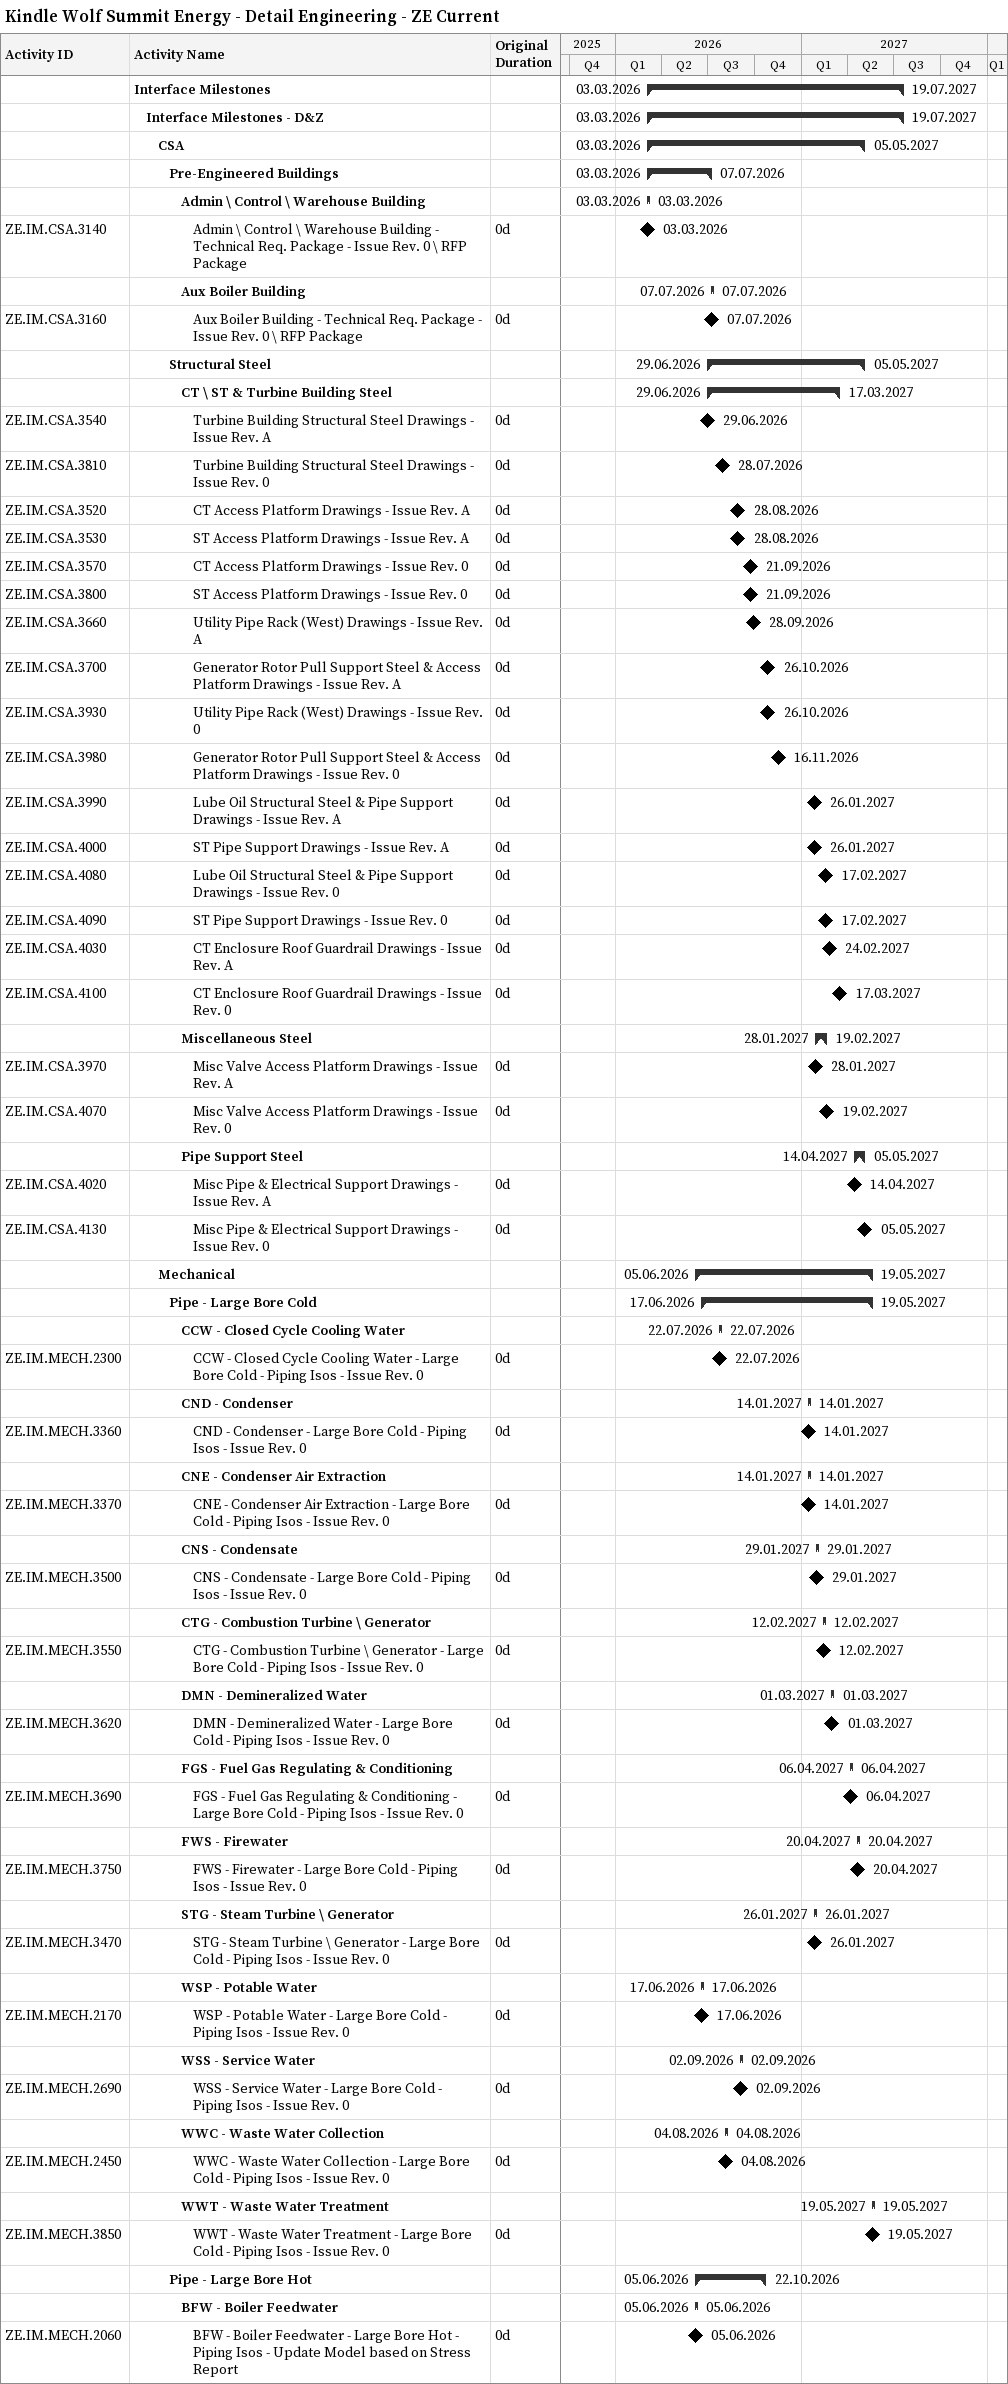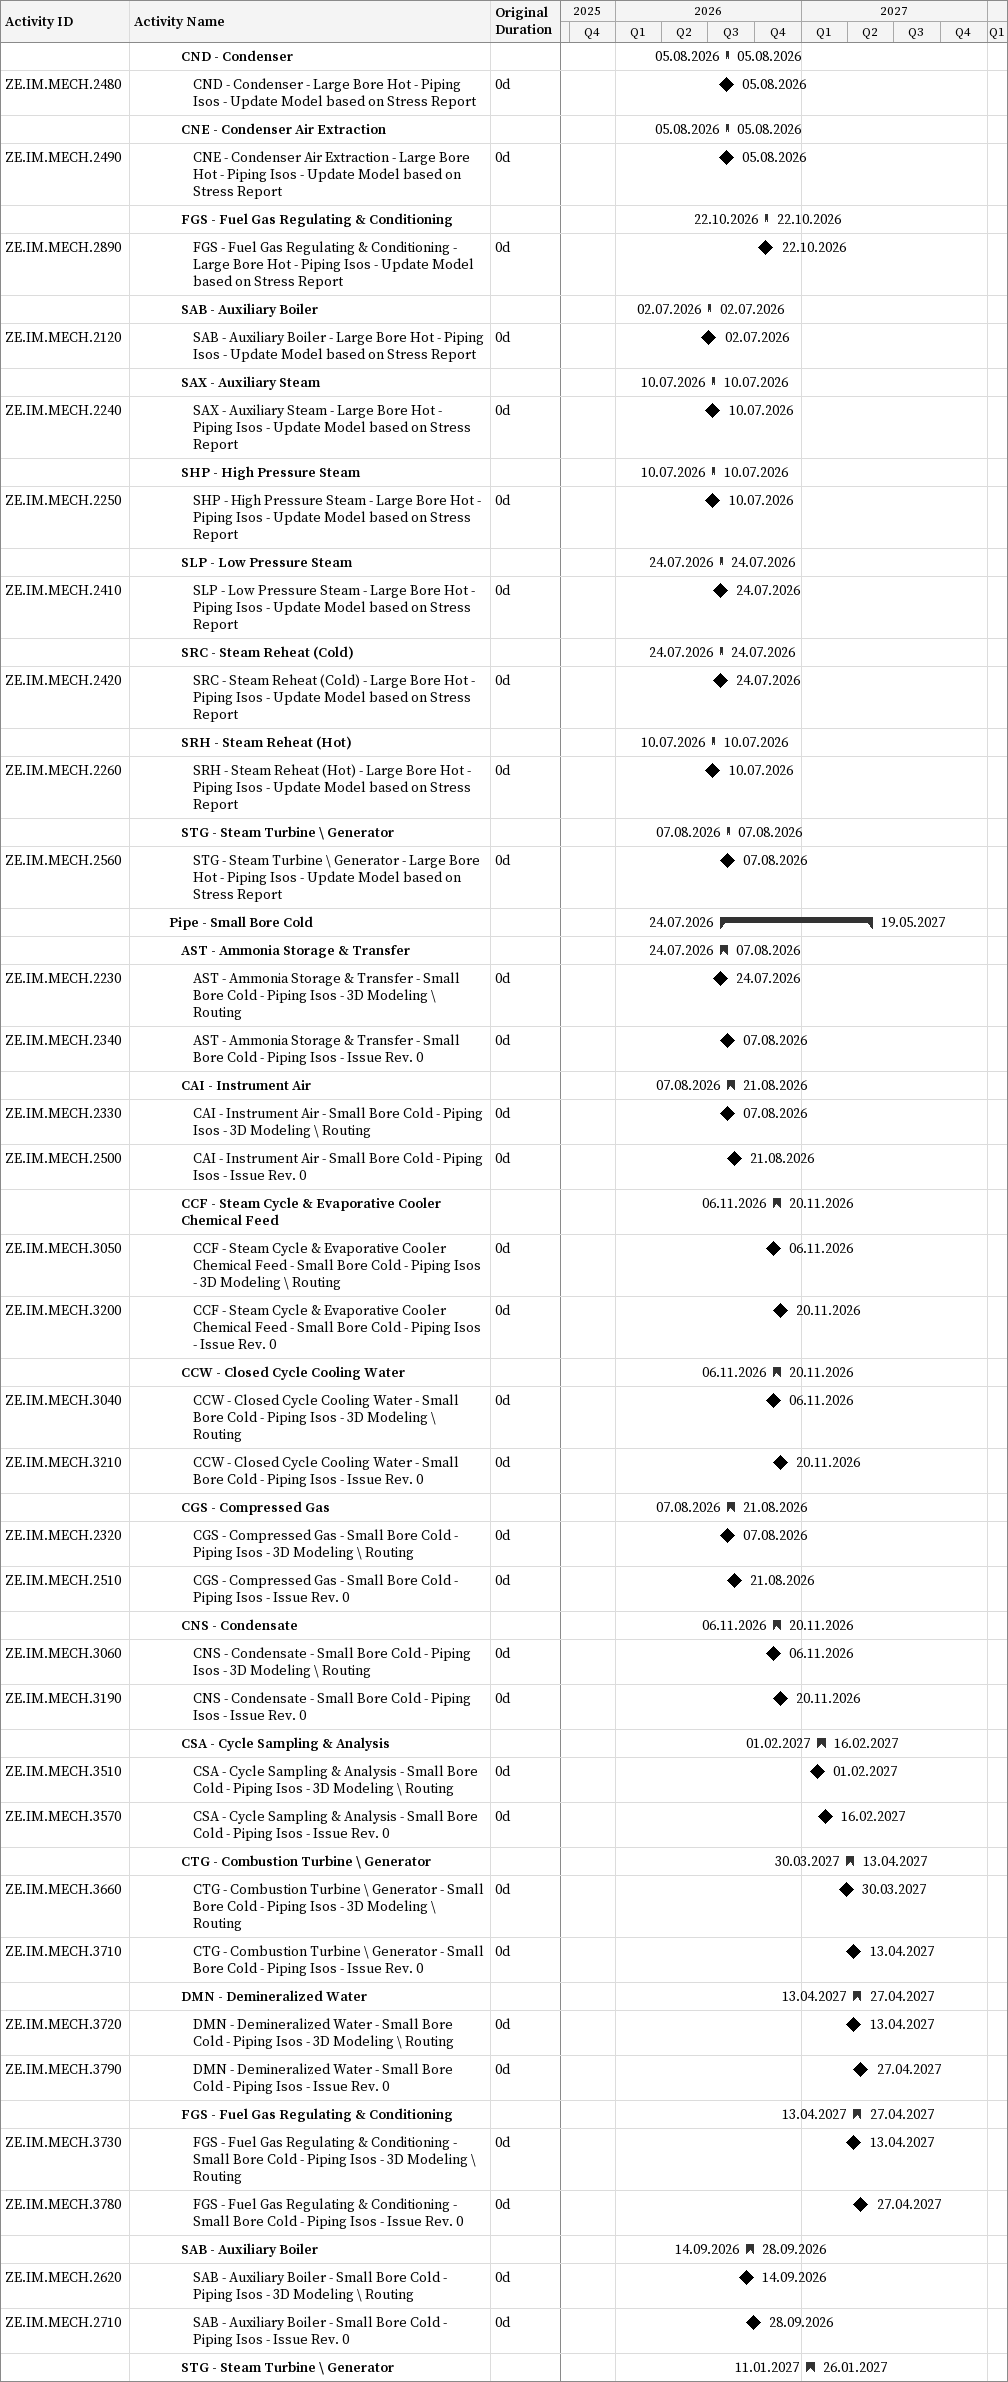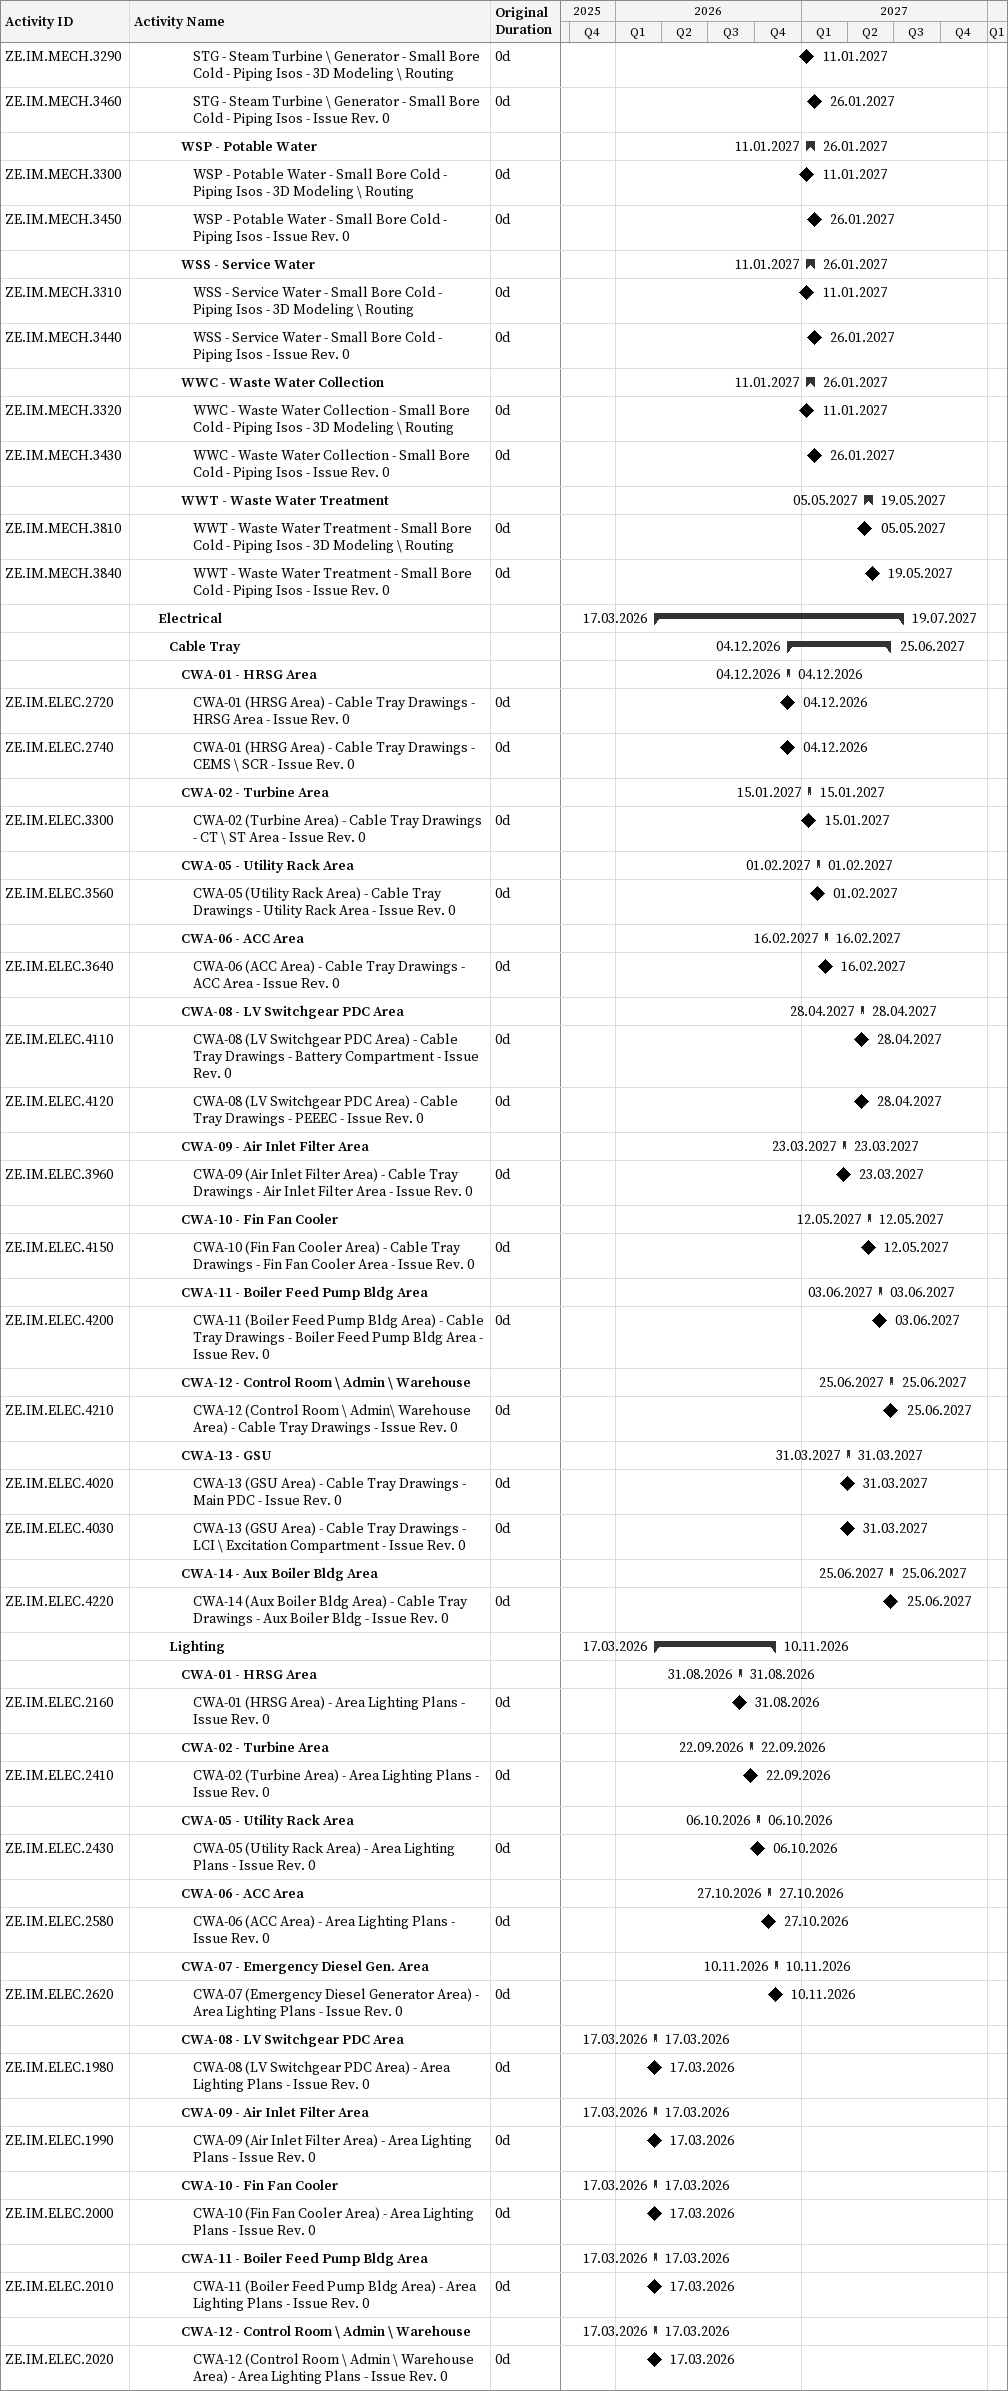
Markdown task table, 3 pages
Kindle Wolf Summit Energy - Detail Engineering - ZE Current

| ID | Level | Task | Original duration | Start | Finish |
|---|---|---|---|---|---|
|  | 1 | **Interface Milestones** |  | 2026-03-03 | 2027-07-19 |
|  | 2 | **Interface Milestones - D&Z** |  | 2026-03-03 | 2027-07-19 |
|  | 3 | **CSA** |  | 2026-03-03 | 2027-05-05 |
|  | 4 | **Pre-Engineered Buildings** |  | 2026-03-03 | 2026-07-07 |
|  | 5 | **Admin \ Control \ Warehouse Building** |  | 2026-03-03 | 2026-03-03 |
| ZE.IM.CSA.3140 | 6 | Admin \ Control \ Warehouse Building - Technical Req. Package - Issue Rev. 0 \ RFP Package | 0d | 2026-03-03 | 2026-03-03 |
|  | 5 | **Aux Boiler Building** |  | 2026-07-07 | 2026-07-07 |
| ZE.IM.CSA.3160 | 6 | Aux Boiler Building - Technical Req. Package - Issue Rev. 0 \ RFP Package | 0d | 2026-07-07 | 2026-07-07 |
|  | 4 | **Structural Steel** |  | 2026-06-29 | 2027-05-05 |
|  | 5 | **CT \ ST & Turbine Building Steel** |  | 2026-06-29 | 2027-03-17 |
| ZE.IM.CSA.3540 | 6 | Turbine Building Structural Steel Drawings - Issue Rev. A | 0d | 2026-06-29 | 2026-06-29 |
| ZE.IM.CSA.3810 | 6 | Turbine Building Structural Steel Drawings - Issue Rev. 0 | 0d | 2026-07-28 | 2026-07-28 |
| ZE.IM.CSA.3520 | 6 | CT Access Platform Drawings - Issue Rev. A | 0d | 2026-08-28 | 2026-08-28 |
| ZE.IM.CSA.3530 | 6 | ST Access Platform Drawings - Issue Rev. A | 0d | 2026-08-28 | 2026-08-28 |
| ZE.IM.CSA.3570 | 6 | CT Access Platform Drawings - Issue Rev. 0 | 0d | 2026-09-21 | 2026-09-21 |
| ZE.IM.CSA.3800 | 6 | ST Access Platform Drawings - Issue Rev. 0 | 0d | 2026-09-21 | 2026-09-21 |
| ZE.IM.CSA.3660 | 6 | Utility Pipe Rack (West) Drawings - Issue Rev. A | 0d | 2026-09-28 | 2026-09-28 |
| ZE.IM.CSA.3700 | 6 | Generator Rotor Pull Support Steel & Access Platform Drawings - Issue Rev. A | 0d | 2026-10-26 | 2026-10-26 |
| ZE.IM.CSA.3930 | 6 | Utility Pipe Rack (West) Drawings - Issue Rev. 0 | 0d | 2026-10-26 | 2026-10-26 |
| ZE.IM.CSA.3980 | 6 | Generator Rotor Pull Support Steel & Access Platform Drawings - Issue Rev. 0 | 0d | 2026-11-16 | 2026-11-16 |
| ZE.IM.CSA.3990 | 6 | Lube Oil Structural Steel & Pipe Support Drawings - Issue Rev. A | 0d | 2027-01-26 | 2027-01-26 |
| ZE.IM.CSA.4000 | 6 | ST Pipe Support Drawings - Issue Rev. A | 0d | 2027-01-26 | 2027-01-26 |
| ZE.IM.CSA.4080 | 6 | Lube Oil Structural Steel & Pipe Support Drawings - Issue Rev. 0 | 0d | 2027-02-17 | 2027-02-17 |
| ZE.IM.CSA.4090 | 6 | ST Pipe Support Drawings - Issue Rev. 0 | 0d | 2027-02-17 | 2027-02-17 |
| ZE.IM.CSA.4030 | 6 | CT Enclosure Roof Guardrail Drawings - Issue Rev. A | 0d | 2027-02-24 | 2027-02-24 |
| ZE.IM.CSA.4100 | 6 | CT Enclosure Roof Guardrail Drawings - Issue Rev. 0 | 0d | 2027-03-17 | 2027-03-17 |
|  | 5 | **Miscellaneous Steel** |  | 2027-01-28 | 2027-02-19 |
| ZE.IM.CSA.3970 | 6 | Misc Valve Access Platform Drawings - Issue Rev. A | 0d | 2027-01-28 | 2027-01-28 |
| ZE.IM.CSA.4070 | 6 | Misc Valve Access Platform Drawings - Issue Rev. 0 | 0d | 2027-02-19 | 2027-02-19 |
|  | 5 | **Pipe Support Steel** |  | 2027-04-14 | 2027-05-05 |
| ZE.IM.CSA.4020 | 6 | Misc Pipe & Electrical Support Drawings - Issue Rev. A | 0d | 2027-04-14 | 2027-04-14 |
| ZE.IM.CSA.4130 | 6 | Misc Pipe & Electrical Support Drawings - Issue Rev. 0 | 0d | 2027-05-05 | 2027-05-05 |
|  | 3 | **Mechanical** |  | 2026-06-05 | 2027-05-19 |
|  | 4 | **Pipe - Large Bore Cold** |  | 2026-06-17 | 2027-05-19 |
|  | 5 | **CCW - Closed Cycle Cooling Water** |  | 2026-07-22 | 2026-07-22 |
| ZE.IM.MECH.2300 | 6 | CCW - Closed Cycle Cooling Water - Large Bore Cold - Piping Isos - Issue Rev. 0 | 0d | 2026-07-22 | 2026-07-22 |
|  | 5 | **CND - Condenser** |  | 2027-01-14 | 2027-01-14 |
| ZE.IM.MECH.3360 | 6 | CND - Condenser - Large Bore Cold - Piping Isos - Issue Rev. 0 | 0d | 2027-01-14 | 2027-01-14 |
|  | 5 | **CNE - Condenser Air Extraction** |  | 2027-01-14 | 2027-01-14 |
| ZE.IM.MECH.3370 | 6 | CNE - Condenser Air Extraction - Large Bore Cold - Piping Isos - Issue Rev. 0 | 0d | 2027-01-14 | 2027-01-14 |
|  | 5 | **CNS - Condensate** |  | 2027-01-29 | 2027-01-29 |
| ZE.IM.MECH.3500 | 6 | CNS - Condensate - Large Bore Cold - Piping Isos - Issue Rev. 0 | 0d | 2027-01-29 | 2027-01-29 |
|  | 5 | **CTG - Combustion Turbine \ Generator** |  | 2027-02-12 | 2027-02-12 |
| ZE.IM.MECH.3550 | 6 | CTG - Combustion Turbine \ Generator - Large Bore Cold - Piping Isos - Issue Rev. 0 | 0d | 2027-02-12 | 2027-02-12 |
|  | 5 | **DMN - Demineralized Water** |  | 2027-03-01 | 2027-03-01 |
| ZE.IM.MECH.3620 | 6 | DMN - Demineralized Water - Large Bore Cold - Piping Isos - Issue Rev. 0 | 0d | 2027-03-01 | 2027-03-01 |
|  | 5 | **FGS - Fuel Gas Regulating & Conditioning** |  | 2027-04-06 | 2027-04-06 |
| ZE.IM.MECH.3690 | 6 | FGS - Fuel Gas Regulating & Conditioning - Large Bore Cold - Piping Isos - Issue Rev. 0 | 0d | 2027-04-06 | 2027-04-06 |
|  | 5 | **FWS - Firewater** |  | 2027-04-20 | 2027-04-20 |
| ZE.IM.MECH.3750 | 6 | FWS - Firewater - Large Bore Cold - Piping Isos - Issue Rev. 0 | 0d | 2027-04-20 | 2027-04-20 |
|  | 5 | **STG - Steam Turbine \ Generator** |  | 2027-01-26 | 2027-01-26 |
| ZE.IM.MECH.3470 | 6 | STG - Steam Turbine \ Generator - Large Bore Cold - Piping Isos - Issue Rev. 0 | 0d | 2027-01-26 | 2027-01-26 |
|  | 5 | **WSP - Potable Water** |  | 2026-06-17 | 2026-06-17 |
| ZE.IM.MECH.2170 | 6 | WSP - Potable Water - Large Bore Cold - Piping Isos - Issue Rev. 0 | 0d | 2026-06-17 | 2026-06-17 |
|  | 5 | **WSS - Service Water** |  | 2026-09-02 | 2026-09-02 |
| ZE.IM.MECH.2690 | 6 | WSS - Service Water - Large Bore Cold - Piping Isos - Issue Rev. 0 | 0d | 2026-09-02 | 2026-09-02 |
|  | 5 | **WWC - Waste Water Collection** |  | 2026-08-04 | 2026-08-04 |
| ZE.IM.MECH.2450 | 6 | WWC - Waste Water Collection - Large Bore Cold - Piping Isos - Issue Rev. 0 | 0d | 2026-08-04 | 2026-08-04 |
|  | 5 | **WWT - Waste Water Treatment** |  | 2027-05-19 | 2027-05-19 |
| ZE.IM.MECH.3850 | 6 | WWT - Waste Water Treatment - Large Bore Cold - Piping Isos - Issue Rev. 0 | 0d | 2027-05-19 | 2027-05-19 |
|  | 4 | **Pipe - Large Bore Hot** |  | 2026-06-05 | 2026-10-22 |
|  | 5 | **BFW - Boiler Feedwater** |  | 2026-06-05 | 2026-06-05 |
| ZE.IM.MECH.2060 | 6 | BFW - Boiler Feedwater - Large Bore Hot - Piping Isos - Update Model based on Stress Report | 0d | 2026-06-05 | 2026-06-05 |
|  | 5 | **CND - Condenser** |  | 2026-08-05 | 2026-08-05 |
| ZE.IM.MECH.2480 | 6 | CND - Condenser - Large Bore Hot - Piping Isos - Update Model based on Stress Report | 0d | 2026-08-05 | 2026-08-05 |
|  | 5 | **CNE - Condenser Air Extraction** |  | 2026-08-05 | 2026-08-05 |
| ZE.IM.MECH.2490 | 6 | CNE - Condenser Air Extraction - Large Bore Hot - Piping Isos - Update Model based on Stress Report | 0d | 2026-08-05 | 2026-08-05 |
|  | 5 | **FGS - Fuel Gas Regulating & Conditioning** |  | 2026-10-22 | 2026-10-22 |
| ZE.IM.MECH.2890 | 6 | FGS - Fuel Gas Regulating & Conditioning - Large Bore Hot - Piping Isos - Update Model based on Stress Report | 0d | 2026-10-22 | 2026-10-22 |
|  | 5 | **SAB - Auxiliary Boiler** |  | 2026-07-02 | 2026-07-02 |
| ZE.IM.MECH.2120 | 6 | SAB - Auxiliary Boiler - Large Bore Hot - Piping Isos - Update Model based on Stress Report | 0d | 2026-07-02 | 2026-07-02 |
|  | 5 | **SAX - Auxiliary Steam** |  | 2026-07-10 | 2026-07-10 |
| ZE.IM.MECH.2240 | 6 | SAX - Auxiliary Steam - Large Bore Hot - Piping Isos - Update Model based on Stress Report | 0d | 2026-07-10 | 2026-07-10 |
|  | 5 | **SHP - High Pressure Steam** |  | 2026-07-10 | 2026-07-10 |
| ZE.IM.MECH.2250 | 6 | SHP - High Pressure Steam - Large Bore Hot - Piping Isos - Update Model based on Stress Report | 0d | 2026-07-10 | 2026-07-10 |
|  | 5 | **SLP - Low Pressure Steam** |  | 2026-07-24 | 2026-07-24 |
| ZE.IM.MECH.2410 | 6 | SLP - Low Pressure Steam - Large Bore Hot - Piping Isos - Update Model based on Stress Report | 0d | 2026-07-24 | 2026-07-24 |
|  | 5 | **SRC - Steam Reheat (Cold)** |  | 2026-07-24 | 2026-07-24 |
| ZE.IM.MECH.2420 | 6 | SRC - Steam Reheat (Cold) - Large Bore Hot - Piping Isos - Update Model based on Stress Report | 0d | 2026-07-24 | 2026-07-24 |
|  | 5 | **SRH - Steam Reheat (Hot)** |  | 2026-07-10 | 2026-07-10 |
| ZE.IM.MECH.2260 | 6 | SRH - Steam Reheat (Hot) - Large Bore Hot - Piping Isos - Update Model based on Stress Report | 0d | 2026-07-10 | 2026-07-10 |
|  | 5 | **STG - Steam Turbine \ Generator** |  | 2026-08-07 | 2026-08-07 |
| ZE.IM.MECH.2560 | 6 | STG - Steam Turbine \ Generator - Large Bore Hot - Piping Isos - Update Model based on Stress Report | 0d | 2026-08-07 | 2026-08-07 |
|  | 4 | **Pipe - Small Bore Cold** |  | 2026-07-24 | 2027-05-19 |
|  | 5 | **AST - Ammonia Storage & Transfer** |  | 2026-07-24 | 2026-08-07 |
| ZE.IM.MECH.2230 | 6 | AST - Ammonia Storage & Transfer - Small Bore Cold - Piping Isos - 3D Modeling \ Routing | 0d | 2026-07-24 | 2026-07-24 |
| ZE.IM.MECH.2340 | 6 | AST - Ammonia Storage & Transfer - Small Bore Cold - Piping Isos - Issue Rev. 0 | 0d | 2026-08-07 | 2026-08-07 |
|  | 5 | **CAI - Instrument Air** |  | 2026-08-07 | 2026-08-21 |
| ZE.IM.MECH.2330 | 6 | CAI - Instrument Air - Small Bore Cold - Piping Isos - 3D Modeling \ Routing | 0d | 2026-08-07 | 2026-08-07 |
| ZE.IM.MECH.2500 | 6 | CAI - Instrument Air - Small Bore Cold - Piping Isos - Issue Rev. 0 | 0d | 2026-08-21 | 2026-08-21 |
|  | 5 | **CCF - Steam Cycle & Evaporative Cooler Chemical Feed** |  | 2026-11-06 | 2026-11-20 |
| ZE.IM.MECH.3050 | 6 | CCF - Steam Cycle & Evaporative Cooler Chemical Feed - Small Bore Cold - Piping Isos - 3D Modeling \ Routing | 0d | 2026-11-06 | 2026-11-06 |
| ZE.IM.MECH.3200 | 6 | CCF - Steam Cycle & Evaporative Cooler Chemical Feed - Small Bore Cold - Piping Isos - Issue Rev. 0 | 0d | 2026-11-20 | 2026-11-20 |
|  | 5 | **CCW - Closed Cycle Cooling Water** |  | 2026-11-06 | 2026-11-20 |
| ZE.IM.MECH.3040 | 6 | CCW - Closed Cycle Cooling Water - Small Bore Cold - Piping Isos - 3D Modeling \ Routing | 0d | 2026-11-06 | 2026-11-06 |
| ZE.IM.MECH.3210 | 6 | CCW - Closed Cycle Cooling Water - Small Bore Cold - Piping Isos - Issue Rev. 0 | 0d | 2026-11-20 | 2026-11-20 |
|  | 5 | **CGS - Compressed Gas** |  | 2026-08-07 | 2026-08-21 |
| ZE.IM.MECH.2320 | 6 | CGS - Compressed Gas - Small Bore Cold - Piping Isos - 3D Modeling \ Routing | 0d | 2026-08-07 | 2026-08-07 |
| ZE.IM.MECH.2510 | 6 | CGS - Compressed Gas - Small Bore Cold - Piping Isos - Issue Rev. 0 | 0d | 2026-08-21 | 2026-08-21 |
|  | 5 | **CNS - Condensate** |  | 2026-11-06 | 2026-11-20 |
| ZE.IM.MECH.3060 | 6 | CNS - Condensate - Small Bore Cold - Piping Isos - 3D Modeling \ Routing | 0d | 2026-11-06 | 2026-11-06 |
| ZE.IM.MECH.3190 | 6 | CNS - Condensate - Small Bore Cold - Piping Isos - Issue Rev. 0 | 0d | 2026-11-20 | 2026-11-20 |
|  | 5 | **CSA - Cycle Sampling & Analysis** |  | 2027-02-01 | 2027-02-16 |
| ZE.IM.MECH.3510 | 6 | CSA - Cycle Sampling & Analysis - Small Bore Cold - Piping Isos - 3D Modeling \ Routing | 0d | 2027-02-01 | 2027-02-01 |
| ZE.IM.MECH.3570 | 6 | CSA - Cycle Sampling & Analysis - Small Bore Cold - Piping Isos - Issue Rev. 0 | 0d | 2027-02-16 | 2027-02-16 |
|  | 5 | **CTG - Combustion Turbine \ Generator** |  | 2027-03-30 | 2027-04-13 |
| ZE.IM.MECH.3660 | 6 | CTG - Combustion Turbine \ Generator - Small Bore Cold - Piping Isos - 3D Modeling \ Routing | 0d | 2027-03-30 | 2027-03-30 |
| ZE.IM.MECH.3710 | 6 | CTG - Combustion Turbine \ Generator - Small Bore Cold - Piping Isos - Issue Rev. 0 | 0d | 2027-04-13 | 2027-04-13 |
|  | 5 | **DMN - Demineralized Water** |  | 2027-04-13 | 2027-04-27 |
| ZE.IM.MECH.3720 | 6 | DMN - Demineralized Water - Small Bore Cold - Piping Isos - 3D Modeling \ Routing | 0d | 2027-04-13 | 2027-04-13 |
| ZE.IM.MECH.3790 | 6 | DMN - Demineralized Water - Small Bore Cold - Piping Isos - Issue Rev. 0 | 0d | 2027-04-27 | 2027-04-27 |
|  | 5 | **FGS - Fuel Gas Regulating & Conditioning** |  | 2027-04-13 | 2027-04-27 |
| ZE.IM.MECH.3730 | 6 | FGS - Fuel Gas Regulating & Conditioning - Small Bore Cold - Piping Isos - 3D Modeling \ Routing | 0d | 2027-04-13 | 2027-04-13 |
| ZE.IM.MECH.3780 | 6 | FGS - Fuel Gas Regulating & Conditioning - Small Bore Cold - Piping Isos - Issue Rev. 0 | 0d | 2027-04-27 | 2027-04-27 |
|  | 5 | **SAB - Auxiliary Boiler** |  | 2026-09-14 | 2026-09-28 |
| ZE.IM.MECH.2620 | 6 | SAB - Auxiliary Boiler - Small Bore Cold - Piping Isos - 3D Modeling \ Routing | 0d | 2026-09-14 | 2026-09-14 |
| ZE.IM.MECH.2710 | 6 | SAB - Auxiliary Boiler - Small Bore Cold - Piping Isos - Issue Rev. 0 | 0d | 2026-09-28 | 2026-09-28 |
|  | 5 | **STG - Steam Turbine \ Generator** |  | 2027-01-11 | 2027-01-26 |
| ZE.IM.MECH.3290 | 6 | STG - Steam Turbine \ Generator - Small Bore Cold - Piping Isos - 3D Modeling \ Routing | 0d | 2027-01-11 | 2027-01-11 |
| ZE.IM.MECH.3460 | 6 | STG - Steam Turbine \ Generator - Small Bore Cold - Piping Isos - Issue Rev. 0 | 0d | 2027-01-26 | 2027-01-26 |
|  | 5 | **WSP - Potable Water** |  | 2027-01-11 | 2027-01-26 |
| ZE.IM.MECH.3300 | 6 | WSP - Potable Water - Small Bore Cold - Piping Isos - 3D Modeling \ Routing | 0d | 2027-01-11 | 2027-01-11 |
| ZE.IM.MECH.3450 | 6 | WSP - Potable Water - Small Bore Cold - Piping Isos - Issue Rev. 0 | 0d | 2027-01-26 | 2027-01-26 |
|  | 5 | **WSS - Service Water** |  | 2027-01-11 | 2027-01-26 |
| ZE.IM.MECH.3310 | 6 | WSS - Service Water - Small Bore Cold - Piping Isos - 3D Modeling \ Routing | 0d | 2027-01-11 | 2027-01-11 |
| ZE.IM.MECH.3440 | 6 | WSS - Service Water - Small Bore Cold - Piping Isos - Issue Rev. 0 | 0d | 2027-01-26 | 2027-01-26 |
|  | 5 | **WWC - Waste Water Collection** |  | 2027-01-11 | 2027-01-26 |
| ZE.IM.MECH.3320 | 6 | WWC - Waste Water Collection - Small Bore Cold - Piping Isos - 3D Modeling \ Routing | 0d | 2027-01-11 | 2027-01-11 |
| ZE.IM.MECH.3430 | 6 | WWC - Waste Water Collection - Small Bore Cold - Piping Isos - Issue Rev. 0 | 0d | 2027-01-26 | 2027-01-26 |
|  | 5 | **WWT - Waste Water Treatment** |  | 2027-05-05 | 2027-05-19 |
| ZE.IM.MECH.3810 | 6 | WWT - Waste Water Treatment - Small Bore Cold - Piping Isos - 3D Modeling \ Routing | 0d | 2027-05-05 | 2027-05-05 |
| ZE.IM.MECH.3840 | 6 | WWT - Waste Water Treatment - Small Bore Cold - Piping Isos - Issue Rev. 0 | 0d | 2027-05-19 | 2027-05-19 |
|  | 3 | **Electrical** |  | 2026-03-17 | 2027-07-19 |
|  | 4 | **Cable Tray** |  | 2026-12-04 | 2027-06-25 |
|  | 5 | **CWA-01 - HRSG Area** |  | 2026-12-04 | 2026-12-04 |
| ZE.IM.ELEC.2720 | 6 | CWA-01 (HRSG Area) - Cable Tray Drawings - HRSG Area - Issue Rev. 0 | 0d | 2026-12-04 | 2026-12-04 |
| ZE.IM.ELEC.2740 | 6 | CWA-01 (HRSG Area) - Cable Tray Drawings - CEMS \ SCR - Issue Rev. 0 | 0d | 2026-12-04 | 2026-12-04 |
|  | 5 | **CWA-02 - Turbine Area** |  | 2027-01-15 | 2027-01-15 |
| ZE.IM.ELEC.3300 | 6 | CWA-02 (Turbine Area) - Cable Tray Drawings - CT \ ST Area - Issue Rev. 0 | 0d | 2027-01-15 | 2027-01-15 |
|  | 5 | **CWA-05 - Utility Rack Area** |  | 2027-02-01 | 2027-02-01 |
| ZE.IM.ELEC.3560 | 6 | CWA-05 (Utility Rack Area) - Cable Tray Drawings - Utility Rack Area - Issue Rev. 0 | 0d | 2027-02-01 | 2027-02-01 |
|  | 5 | **CWA-06 - ACC Area** |  | 2027-02-16 | 2027-02-16 |
| ZE.IM.ELEC.3640 | 6 | CWA-06 (ACC Area) - Cable Tray Drawings - ACC Area - Issue Rev. 0 | 0d | 2027-02-16 | 2027-02-16 |
|  | 5 | **CWA-08 - LV Switchgear PDC Area** |  | 2027-04-28 | 2027-04-28 |
| ZE.IM.ELEC.4110 | 6 | CWA-08 (LV Switchgear PDC Area) - Cable Tray Drawings - Battery Compartment - Issue Rev. 0 | 0d | 2027-04-28 | 2027-04-28 |
| ZE.IM.ELEC.4120 | 6 | CWA-08 (LV Switchgear PDC Area) - Cable Tray Drawings - PEEEC - Issue Rev. 0 | 0d | 2027-04-28 | 2027-04-28 |
|  | 5 | **CWA-09 - Air Inlet Filter Area** |  | 2027-03-23 | 2027-03-23 |
| ZE.IM.ELEC.3960 | 6 | CWA-09 (Air Inlet Filter Area) - Cable Tray Drawings - Air Inlet Filter Area - Issue Rev. 0 | 0d | 2027-03-23 | 2027-03-23 |
|  | 5 | **CWA-10 - Fin Fan Cooler** |  | 2027-05-12 | 2027-05-12 |
| ZE.IM.ELEC.4150 | 6 | CWA-10 (Fin Fan Cooler Area) - Cable Tray Drawings - Fin Fan Cooler Area - Issue Rev. 0 | 0d | 2027-05-12 | 2027-05-12 |
|  | 5 | **CWA-11 - Boiler Feed Pump Bldg Area** |  | 2027-06-03 | 2027-06-03 |
| ZE.IM.ELEC.4200 | 6 | CWA-11 (Boiler Feed Pump Bldg Area) - Cable Tray Drawings - Boiler Feed Pump Bldg Area - Issue Rev. 0 | 0d | 2027-06-03 | 2027-06-03 |
|  | 5 | **CWA-12 - Control Room \ Admin \ Warehouse** |  | 2027-06-25 | 2027-06-25 |
| ZE.IM.ELEC.4210 | 6 | CWA-12 (Control Room \ Admin\ Warehouse Area) - Cable Tray Drawings - Issue Rev. 0 | 0d | 2027-06-25 | 2027-06-25 |
|  | 5 | **CWA-13 - GSU** |  | 2027-03-31 | 2027-03-31 |
| ZE.IM.ELEC.4020 | 6 | CWA-13 (GSU Area) - Cable Tray Drawings - Main PDC - Issue Rev. 0 | 0d | 2027-03-31 | 2027-03-31 |
| ZE.IM.ELEC.4030 | 6 | CWA-13 (GSU Area) - Cable Tray Drawings - LCI \ Excitation Compartment - Issue Rev. 0 | 0d | 2027-03-31 | 2027-03-31 |
|  | 5 | **CWA-14 - Aux Boiler Bldg Area** |  | 2027-06-25 | 2027-06-25 |
| ZE.IM.ELEC.4220 | 6 | CWA-14 (Aux Boiler Bldg Area) - Cable Tray Drawings - Aux Boiler Bldg - Issue Rev. 0 | 0d | 2027-06-25 | 2027-06-25 |
|  | 4 | **Lighting** |  | 2026-03-17 | 2026-11-10 |
|  | 5 | **CWA-01 - HRSG Area** |  | 2026-08-31 | 2026-08-31 |
| ZE.IM.ELEC.2160 | 6 | CWA-01 (HRSG Area) - Area Lighting Plans - Issue Rev. 0 | 0d | 2026-08-31 | 2026-08-31 |
|  | 5 | **CWA-02 - Turbine Area** |  | 2026-09-22 | 2026-09-22 |
| ZE.IM.ELEC.2410 | 6 | CWA-02 (Turbine Area) - Area Lighting Plans - Issue Rev. 0 | 0d | 2026-09-22 | 2026-09-22 |
|  | 5 | **CWA-05 - Utility Rack Area** |  | 2026-10-06 | 2026-10-06 |
| ZE.IM.ELEC.2430 | 6 | CWA-05 (Utility Rack Area) - Area Lighting Plans - Issue Rev. 0 | 0d | 2026-10-06 | 2026-10-06 |
|  | 5 | **CWA-06 - ACC Area** |  | 2026-10-27 | 2026-10-27 |
| ZE.IM.ELEC.2580 | 6 | CWA-06 (ACC Area) - Area Lighting Plans - Issue Rev. 0 | 0d | 2026-10-27 | 2026-10-27 |
|  | 5 | **CWA-07 - Emergency Diesel Gen. Area** |  | 2026-11-10 | 2026-11-10 |
| ZE.IM.ELEC.2620 | 6 | CWA-07 (Emergency Diesel Generator Area) - Area Lighting Plans - Issue Rev. 0 | 0d | 2026-11-10 | 2026-11-10 |
|  | 5 | **CWA-08 - LV Switchgear PDC Area** |  | 2026-03-17 | 2026-03-17 |
| ZE.IM.ELEC.1980 | 6 | CWA-08 (LV Switchgear PDC Area) - Area Lighting Plans - Issue Rev. 0 | 0d | 2026-03-17 | 2026-03-17 |
|  | 5 | **CWA-09 - Air Inlet Filter Area** |  | 2026-03-17 | 2026-03-17 |
| ZE.IM.ELEC.1990 | 6 | CWA-09 (Air Inlet Filter Area) - Area Lighting Plans - Issue Rev. 0 | 0d | 2026-03-17 | 2026-03-17 |
|  | 5 | **CWA-10 - Fin Fan Cooler** |  | 2026-03-17 | 2026-03-17 |
| ZE.IM.ELEC.2000 | 6 | CWA-10 (Fin Fan Cooler Area) - Area Lighting Plans - Issue Rev. 0 | 0d | 2026-03-17 | 2026-03-17 |
|  | 5 | **CWA-11 - Boiler Feed Pump Bldg Area** |  | 2026-03-17 | 2026-03-17 |
| ZE.IM.ELEC.2010 | 6 | CWA-11 (Boiler Feed Pump Bldg Area) - Area Lighting Plans - Issue Rev. 0 | 0d | 2026-03-17 | 2026-03-17 |
|  | 5 | **CWA-12 - Control Room \ Admin \ Warehouse** |  | 2026-03-17 | 2026-03-17 |
| ZE.IM.ELEC.2020 | 6 | CWA-12 (Control Room \ Admin \ Warehouse Area) - Area Lighting Plans - Issue Rev. 0 | 0d | 2026-03-17 | 2026-03-17 |
